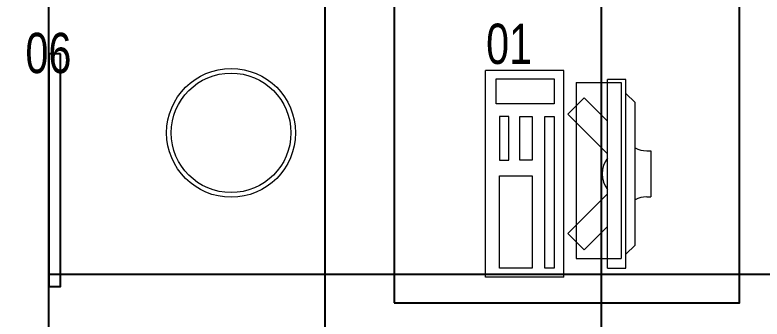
# Model space of a CAD drawing. Extents: x -12260 to 304645, y -29287 to 19916.
# Drawn here: x 44702 to 46325, y -4397 to -3736 of the extents above; entities that cross this region are included whole.
import ezdxf
from ezdxf import colors
from ezdxf.entities.mleader import LeaderData, LeaderLine
from ezdxf.math import Vec2, Vec3

# ---------------------------------------------------------------- set-up
doc = ezdxf.new("R2010")
doc.units = 0
doc.header["$LTSCALE"] = 0.25
doc.linetypes.add('DASHDOT', pattern=[25.4, 12.7, -6.35, 0, -6.35])
for name, color, linetype, lineweight in [('01-First Floor$0$72_EGR_EQP_TAG', 142, 'Continuous', 5), ('01-First Floor$0$LOADING', 253, 'Continuous', 5), ('01-First Floor$0$Walls', 251, 'Continuous', 5), ('E-LITE-CLNG-CNDT', 6, 'DASHDOT', 35), ('T-DATA-TEXT', 2, 'Continuous', 25)]:
    doc.layers.add(name, color=color, linetype=linetype, lineweight=lineweight)
doc.layers.add('01-First Floor$0$FALSE CEILING', color=251, linetype='Continuous')
doc.styles.add('01-First Floor$0$X3G_ENTITY_257CFD', font='swisscl.ttf', dxfattribs={"height": 200})
doc.styles.add('DC_Elc_Romans', font='elc_romans.shx', dxfattribs={"width": 0.7})

# ---------------------------------------------------------------- blocks, each defined once
blk = doc.blocks.new('01-First Floor$0$WM00001-P')
at = {"layer": '01-First Floor$0$LOADING'}
for radius in [0.14, 0.13]:
    blk.add_circle((0, 0), radius, dxfattribs=at)
blk = doc.blocks.new('01-First Floor$0$ITCWLS1-P')
at = {"layer": '01-First Floor$0$LOADING'}
for p, q in [((-0.17, 0.45), (-0.17, 0)), ((-0.17, 0.45), (0, 0.45)), ((0, 0.45), (0, 0)), ((-0.2651, 0.43, 0), (-0.3051, 0.43, 0)), ((-0.3051, 0.43, 0), (-0.3051, 0.02, 0)), ((-0.2651, 0.43, 0), (-0.2651, 0.02, 0)), ((-0.1496, 0.4305), (-0.1291, 0.4305)), ((-0.1291, 0.4305), (-0.1291, 0.4089)), ((-0.197, 0.4094), (-0.295, 0.4094)), ((-0.295, 0.0264), (-0.295, 0.4094)), ((-0.197, 0.0264), (-0.197, 0.4094)), ((-0.3251, 0.38, 0), (-0.3051, 0.4, 0)), ((-0.3251, 0.38, 0), (-0.3251, 0.07, 0)), ((-0.3503, 0.275), (-0.3596, 0.275)), ((-0.3596, 0.175), (-0.3596, 0.275)), ((-0.3503, 0.175), (-0.3596, 0.175)), ((-0.3251, 0.07, 0), (-0.3051, 0.05, 0)), ((-0.3051, 0.02, 0), (-0.2651, 0.02, 0)), ((-0.197, 0.0264), (-0.295, 0.0264)), ((-0.17, 0), (0, 0))]:
    blk.add_line(p, q, dxfattribs=at)
at = {"layer": '01-First Floor$0$LOADING', "extrusion": (2.48281e-10, 3.18408e-10, -1)}
for p, q in [((-0.2651, 0.3395), (-0.2144, 0.3902)), ((-0.1791, 0.3548), (-0.2144, 0.3902)), ((-0.2651, 0.2688), (-0.1791, 0.3548))]:
    blk.add_line(p, q, dxfattribs=at)
at = {"layer": '01-First Floor$0$LOADING', "extrusion": (2.48281e-10, -3.18408e-10, -1)}
for p, q in [((-0.2651, 0.1812), (-0.1791, 0.0952)), ((-0.2651, 0.1105), (-0.2144, 0.0598)), ((-0.1791, 0.0952), (-0.2144, 0.0598))]:
    blk.add_line(p, q, dxfattribs=at)
at = {"layer": '01-First Floor$0$LOADING'}
for points in [[(-0.1291, 0.4089), (-0.1291, 0.1), (-0.1496, 0.1), (-0.1496, 0.4305)], [(-0.1496, 0.1), (-0.1496, 0.1), (-0.1496, 0.1), (-0.1496, 0.1), (-0.1496, 0.1), (-0.1496, 0.1), (-0.1496, 0.1), (-0.1496, 0.1), (-0.1496, 0.1)], [(-0.1496, 0.1), (-0.1496, 0.1), (-0.1496, 0.1), (-0.1496, 0.1), (-0.1496, 0.1), (-0.1496, 0.1), (-0.1496, 0.1), (-0.1496, 0.1), (-0.1496, 0.1), (-0.1496, 0.1), (-0.1496, 0.1), (-0.1496, 0.1), (-0.1496, 0.1), (-0.1496, 0.1), (-0.1496, 0.1), (-0.1496, 0.1), (-0.1496, 0.1), (-0.1496, 0.1)], [(-0.1496, 0.1), (-0.1496, 0.1), (-0.1496, 0.1), (-0.1496, 0.1), (-0.1496, 0.1), (-0.1496, 0.1), (-0.1496, 0.1), (-0.1496, 0.1), (-0.1496, 0.1), (-0.1496, 0.1)], [(-0.1496, 0.1), (-0.1496, 0.1), (-0.1496, 0.1), (-0.1496, 0.1), (-0.1496, 0.1), (-0.1496, 0.1), (-0.1496, 0.1)], [(-0.1496, 0.1), (-0.1496, 0.1), (-0.1496, 0.1), (-0.1496, 0.1), (-0.1496, 0.1), (-0.1496, 0.1), (-0.1496, 0.1), (-0.1496, 0.1), (-0.1496, 0.1), (-0.1496, 0.1)], [(-0.1496, 0.1), (-0.1496, 0.1), (-0.1496, 0.1), (-0.1496, 0.1), (-0.1496, 0.1), (-0.1496, 0.1), (-0.1496, 0.1), (-0.1496, 0.1), (-0.1496, 0.1), (-0.1496, 0.1), (-0.1496, 0.1), (-0.1496, 0.1), (-0.1496, 0.1), (-0.1496, 0.1), (-0.1496, 0.1)], [(-0.1496, 0.1), (-0.1496, 0.1), (-0.1496, 0.1), (-0.1496, 0.1), (-0.1496, 0.1), (-0.1496, 0.1), (-0.1496, 0.1), (-0.1496, 0.1), (-0.1496, 0.1), (-0.1496, 0.1)], [(-0.1496, 0.1), (-0.1496, 0.1), (-0.1496, 0.1), (-0.1496, 0.1), (-0.1496, 0.1), (-0.1496, 0.1), (-0.1496, 0.1), (-0.1496, 0.1), (-0.1496, 0.1), (-0.1496, 0.1)], [(-0.1496, 0.1), (-0.1496, 0.1), (-0.1496, 0.1), (-0.1496, 0.1), (-0.1496, 0.1), (-0.1496, 0.1), (-0.1496, 0.1), (-0.1496, 0.1), (-0.1496, 0.1), (-0.1496, 0.1), (-0.1496, 0.1), (-0.1496, 0.1), (-0.1496, 0.1), (-0.1496, 0.1), (-0.1496, 0.1), (-0.1496, 0.1), (-0.1496, 0.1), (-0.1496, 0.1), (-0.1496, 0.1), (-0.1496, 0.1), (-0.1496, 0.1), (-0.1496, 0.1), (-0.1496, 0.1), (-0.1496, 0.1), (-0.1496, 0.1), (-0.1496, 0.1), (-0.1496, 0.1), (-0.1496, 0.1), (-0.1496, 0.1), (-0.1496, 0.1), (-0.1496, 0.1), (-0.1496, 0.1), (-0.1496, 0.1), (-0.1496, 0.1), (-0.1496, 0.1), (-0.1496, 0.1), (-0.1496, 0.1), (-0.1496, 0.1), (-0.1496, 0.1), (-0.1496, 0.1), (-0.1496, 0.1), (-0.1496, 0.1), (-0.1496, 0.1), (-0.1496, 0.1), (-0.1496, 0.1), (-0.1496, 0.1), (-0.1496, 0.1), (-0.1496, 0.1), (-0.1496, 0.1), (-0.1496, 0.1), (-0.1496, 0.1), (-0.1496, 0.1), (-0.1496, 0.1), (-0.1496, 0.1)], [(-0.1496, 0.1), (-0.1496, 0.1), (-0.1496, 0.1), (-0.1496, 0.1), (-0.1496, 0.1), (-0.1496, 0.1), (-0.1496, 0.1), (-0.1496, 0.1), (-0.1496, 0.1), (-0.1496, 0.1), (-0.1496, 0.1), (-0.1496, 0.1), (-0.1496, 0.1), (-0.1496, 0.1), (-0.1496, 0.1), (-0.1496, 0.1), (-0.1496, 0.1), (-0.1496, 0.1), (-0.1496, 0.1), (-0.1496, 0.1), (-0.1496, 0.1), (-0.1496, 0.1), (-0.1496, 0.1), (-0.1496, 0.1), (-0.1496, 0.1), (-0.1496, 0.1), (-0.1496, 0.1), (-0.1496, 0.1), (-0.1496, 0.1), (-0.1496, 0.1), (-0.1496, 0.1), (-0.1496, 0.1), (-0.1496, 0.1), (-0.1496, 0.1), (-0.1496, 0.1), (-0.1496, 0.1), (-0.1496, 0.1), (-0.1496, 0.1), (-0.1496, 0.1), (-0.1496, 0.1), (-0.1496, 0.1), (-0.1496, 0.1), (-0.1496, 0.1), (-0.1496, 0.1), (-0.1496, 0.1), (-0.1496, 0.1), (-0.1496, 0.1), (-0.1496, 0.1), (-0.1496, 0.1), (-0.1496, 0.1), (-0.1496, 0.1), (-0.1496, 0.1), (-0.1496, 0.1), (-0.1496, 0.1), (-0.1496, 0.1), (-0.1496, 0.1), (-0.1496, 0.1), (-0.1496, 0.1), (-0.1496, 0.1), (-0.1496, 0.1), (-0.1496, 0.1), (-0.1496, 0.1), (-0.1496, 0.1), (-0.1496, 0.1), (-0.1496, 0.1), (-0.1496, 0.1), (-0.1496, 0.1), (-0.1496, 0.1), (-0.1496, 0.1), (-0.1496, 0.1), (-0.1496, 0.1), (-0.1496, 0.1), (-0.1496, 0.1), (-0.1496, 0.1), (-0.1496, 0.1), (-0.1496, 0.1), (-0.1496, 0.1), (-0.1496, 0.1), (-0.1496, 0.1), (-0.1496, 0.1), (-0.1496, 0.1), (-0.1496, 0.1), (-0.1496, 0.1), (-0.1496, 0.1), (-0.1496, 0.1), (-0.1496, 0.1), (-0.1496, 0.1), (-0.1496, 0.1), (-0.1496, 0.1)], [(-0.1496, 0.1), (-0.1496, 0.1), (-0.1496, 0.1), (-0.1496, 0.1), (-0.1496, 0.1), (-0.1496, 0.1), (-0.1496, 0.1), (-0.1496, 0.1), (-0.1496, 0.1), (-0.1496, 0.1), (-0.1496, 0.1), (-0.1496, 0.1)], [(-0.1496, 0.1), (-0.1496, 0.1), (-0.1496, 0.1), (-0.1496, 0.1), (-0.1496, 0.1), (-0.1496, 0.1), (-0.1496, 0.1)], [(-0.1496, 0.1), (-0.1496, 0.1), (-0.1496, 0.1), (-0.1496, 0.1), (-0.1496, 0.1), (-0.1496, 0.1), (-0.1496, 0.1), (-0.1496, 0.1), (-0.1496, 0.1), (-0.1496, 0.1), (-0.1496, 0.1), (-0.1496, 0.1), (-0.1496, 0.1), (-0.1496, 0.1), (-0.1496, 0.1), (-0.1496, 0.1), (-0.1496, 0.1)], [(-0.1496, 0.1), (-0.1496, 0.1), (-0.1496, 0.1), (-0.1496, 0.1), (-0.1496, 0.1), (-0.1496, 0.1), (-0.1496, 0.1), (-0.1496, 0.1), (-0.1496, 0.1), (-0.1496, 0.1), (-0.1496, 0.1), (-0.1496, 0.1), (-0.1496, 0.1), (-0.1496, 0.1), (-0.1496, 0.1), (-0.1496, 0.1), (-0.1496, 0.1), (-0.1496, 0.1), (-0.1496, 0.1), (-0.1496, 0.1), (-0.1496, 0.1), (-0.1496, 0.1), (-0.1496, 0.1), (-0.1496, 0.1), (-0.1496, 0.1), (-0.1496, 0.1), (-0.1496, 0.1), (-0.1496, 0.1), (-0.1496, 0.1), (-0.1496, 0.1), (-0.1496, 0.1), (-0.1496, 0.1), (-0.1496, 0.1), (-0.1496, 0.1), (-0.1496, 0.1), (-0.1496, 0.1), (-0.1496, 0.1), (-0.1496, 0.1), (-0.1496, 0.1), (-0.1496, 0.1), (-0.1496, 0.1), (-0.1496, 0.1), (-0.1496, 0.1), (-0.1496, 0.1), (-0.1496, 0.1), (-0.1496, 0.1), (-0.1496, 0.1), (-0.1496, 0.1), (-0.1496, 0.1), (-0.1496, 0.1), (-0.1496, 0.1), (-0.1496, 0.1), (-0.1496, 0.1), (-0.1496, 0.1), (-0.1496, 0.1), (-0.1496, 0.1), (-0.1496, 0.1), (-0.1496, 0.1), (-0.1496, 0.1), (-0.1496, 0.1), (-0.1496, 0.1), (-0.1496, 0.1), (-0.1496, 0.1), (-0.1496, 0.1), (-0.1496, 0.1), (-0.1496, 0.1), (-0.1496, 0.1), (-0.1496, 0.1), (-0.1496, 0.1), (-0.1496, 0.1), (-0.1496, 0.1), (-0.1496, 0.1), (-0.1496, 0.1), (-0.1496, 0.1), (-0.1496, 0.1), (-0.1496, 0.1), (-0.1496, 0.1), (-0.1496, 0.1), (-0.1496, 0.1), (-0.1496, 0.1), (-0.1496, 0.1), (-0.1496, 0.1), (-0.1496, 0.1), (-0.1496, 0.1), (-0.1496, 0.1), (-0.1496, 0.1), (-0.1496, 0.1), (-0.1496, 0.1), (-0.1496, 0.1), (-0.1496, 0.1), (-0.1496, 0.1), (-0.1496, 0.1), (-0.1496, 0.1), (-0.1496, 0.1), (-0.1496, 0.1), (-0.1496, 0.1), (-0.1496, 0.1), (-0.1496, 0.1), (-0.1496, 0.1), (-0.1496, 0.1), (-0.1496, 0.1), (-0.1496, 0.1), (-0.1496, 0.1), (-0.1496, 0.1), (-0.1496, 0.1), (-0.1496, 0.1), (-0.1496, 0.1), (-0.1496, 0.1), (-0.1496, 0.1), (-0.1496, 0.1), (-0.1496, 0.1)], [(-0.1496, 0.1), (-0.1496, 0.1), (-0.1496, 0.1), (-0.1496, 0.1), (-0.1496, 0.1), (-0.1496, 0.1), (-0.1496, 0.1), (-0.1496, 0.1)]]:
    blk.add_lwpolyline(points, dxfattribs=at)
for points in [[(-0.1019, 0.4305), (-0.0304, 0.4305), (-0.0304, 0.2294), (-0.1019, 0.2294)], [(-0.1019, 0.1954), (-0.0747, 0.1954), (-0.0747, 0.1), (-0.1019, 0.1)], [(-0.0304, 0.1954), (-0.0508, 0.1954), (-0.0508, 0.1), (-0.0304, 0.1)], [(-0.1496, 0.1), (-0.1496, 0.1), (-0.1496, 0.1), (-0.1496, 0.1), (-0.1496, 0.1), (-0.1496, 0.1), (-0.1496, 0.1), (-0.1496, 0.1), (-0.1496, 0.1), (-0.1496, 0.1), (-0.1496, 0.1), (-0.1496, 0.1), (-0.1496, 0.1), (-0.1496, 0.1), (-0.1496, 0.1), (-0.1496, 0.1), (-0.1496, 0.1), (-0.1496, 0.1), (-0.1496, 0.1), (-0.1496, 0.1), (-0.1496, 0.1), (-0.1496, 0.1), (-0.1496, 0.1), (-0.1496, 0.1), (-0.1496, 0.1), (-0.1496, 0.1), (-0.1496, 0.1), (-0.1496, 0.1), (-0.1496, 0.1), (-0.1496, 0.1), (-0.1496, 0.1), (-0.1496, 0.1), (-0.1496, 0.1), (-0.1496, 0.1), (-0.1496, 0.1), (-0.1496, 0.1), (-0.1496, 0.1), (-0.1496, 0.1), (-0.1496, 0.1), (-0.1496, 0.1), (-0.1496, 0.1), (-0.1496, 0.1), (-0.1496, 0.1), (-0.1496, 0.1), (-0.1496, 0.1), (-0.1496, 0.1), (-0.1496, 0.1), (-0.1496, 0.1), (-0.1496, 0.1), (-0.1496, 0.1), (-0.1496, 0.1), (-0.1496, 0.1), (-0.1496, 0.1), (-0.1496, 0.1), (-0.1496, 0.1), (-0.1496, 0.1), (-0.1496, 0.1), (-0.1496, 0.1), (-0.1496, 0.1), (-0.1496, 0.1), (-0.1496, 0.1), (-0.1496, 0.1), (-0.1496, 0.1), (-0.1496, 0.1), (-0.1496, 0.1), (-0.1496, 0.1), (-0.1496, 0.1), (-0.1496, 0.1), (-0.1496, 0.1), (-0.1496, 0.1), (-0.1496, 0.1), (-0.1496, 0.1), (-0.1496, 0.1), (-0.1496, 0.1), (-0.1496, 0.1), (-0.1496, 0.1), (-0.1496, 0.1), (-0.1496, 0.1), (-0.1496, 0.1), (-0.1496, 0.1), (-0.1496, 0.1), (-0.1496, 0.1), (-0.1496, 0.1), (-0.1496, 0.1), (-0.1496, 0.1), (-0.1496, 0.1), (-0.1496, 0.1), (-0.1496, 0.1), (-0.1496, 0.1), (-0.1496, 0.1), (-0.1496, 0.1), (-0.1496, 0.1), (-0.1496, 0.1), (-0.1496, 0.1), (-0.1496, 0.1), (-0.1496, 0.1), (-0.1496, 0.1), (-0.1496, 0.1), (-0.1496, 0.1), (-0.1496, 0.1), (-0.1496, 0.1), (-0.1496, 0.1), (-0.1496, 0.1), (-0.1496, 0.1), (-0.1496, 0.1), (-0.1496, 0.1), (-0.1496, 0.1), (-0.1496, 0.1), (-0.1496, 0.1), (-0.1496, 0.1), (-0.1496, 0.1), (-0.1496, 0.1), (-0.1496, 0.1), (-0.1496, 0.1), (-0.1496, 0.1), (-0.1496, 0.1), (-0.1496, 0.1), (-0.1496, 0.1), (-0.1496, 0.1), (-0.1496, 0.1), (-0.1496, 0.1), (-0.1496, 0.1), (-0.1496, 0.1), (-0.1496, 0.1), (-0.1496, 0.1), (-0.1496, 0.1), (-0.1496, 0.1), (-0.1496, 0.1), (-0.1496, 0.1), (-0.1496, 0.1), (-0.1496, 0.1), (-0.1496, 0.1), (-0.1496, 0.1), (-0.1496, 0.1), (-0.1496, 0.1), (-0.1496, 0.1), (-0.1496, 0.1), (-0.1496, 0.1), (-0.1496, 0.1), (-0.1496, 0.1), (-0.1496, 0.1), (-0.1496, 0.1), (-0.1496, 0.1), (-0.1496, 0.1), (-0.1496, 0.1), (-0.1496, 0.1), (-0.1496, 0.1), (-0.1496, 0.1), (-0.1496, 0.1), (-0.1496, 0.1), (-0.1496, 0.1), (-0.1496, 0.1), (-0.1496, 0.1), (-0.1496, 0.1), (-0.1496, 0.1), (-0.1496, 0.1), (-0.1496, 0.1), (-0.1496, 0.1), (-0.1496, 0.1), (-0.1496, 0.1), (-0.1496, 0.1), (-0.1496, 0.1), (-0.1496, 0.1), (-0.1496, 0.1), (-0.1496, 0.1), (-0.1496, 0.1), (-0.1496, 0.1), (-0.1496, 0.1), (-0.1496, 0.1), (-0.1496, 0.1), (-0.1496, 0.1), (-0.1496, 0.1), (-0.1496, 0.1), (-0.1496, 0.1), (-0.1496, 0.1), (-0.1496, 0.1), (-0.1496, 0.1), (-0.1496, 0.1), (-0.1496, 0.1), (-0.1496, 0.1), (-0.1496, 0.1), (-0.1496, 0.1), (-0.1496, 0.1), (-0.1496, 0.1), (-0.1496, 0.1), (-0.1496, 0.1), (-0.1496, 0.1), (-0.1496, 0.1), (-0.1496, 0.1), (-0.1496, 0.1), (-0.1496, 0.1), (-0.1496, 0.1), (-0.1496, 0.1), (-0.1496, 0.1), (-0.1496, 0.1), (-0.1496, 0.1), (-0.1496, 0.1), (-0.1496, 0.1), (-0.1496, 0.1), (-0.1496, 0.1), (-0.1496, 0.1), (-0.1496, 0.1), (-0.1496, 0.1), (-0.1496, 0.1), (-0.1496, 0.1), (-0.1496, 0.1), (-0.1496, 0.1), (-0.1496, 0.1), (-0.1496, 0.1), (-0.1496, 0.1), (-0.1496, 0.1), (-0.1496, 0.1), (-0.1496, 0.1), (-0.1496, 0.1), (-0.1496, 0.1), (-0.1496, 0.1), (-0.1496, 0.1), (-0.1496, 0.1), (-0.1496, 0.1), (-0.1496, 0.1), (-0.1496, 0.1), (-0.1496, 0.1), (-0.1496, 0.1), (-0.1496, 0.1), (-0.1496, 0.1), (-0.1496, 0.1), (-0.1496, 0.1), (-0.1496, 0.1), (-0.1496, 0.1), (-0.1496, 0.1), (-0.1496, 0.1), (-0.1496, 0.1), (-0.1496, 0.1), (-0.1496, 0.1), (-0.1496, 0.1), (-0.1496, 0.1), (-0.1496, 0.1), (-0.1496, 0.1), (-0.1496, 0.1), (-0.1496, 0.1), (-0.1496, 0.1), (-0.1496, 0.1), (-0.1496, 0.1), (-0.1496, 0.1), (-0.1496, 0.1), (-0.1496, 0.1), (-0.1496, 0.1), (-0.1496, 0.1), (-0.1496, 0.1), (-0.1496, 0.1), (-0.1496, 0.1), (-0.1496, 0.1), (-0.1496, 0.1), (-0.1496, 0.1), (-0.1496, 0.1), (-0.1496, 0.1), (-0.1496, 0.1), (-0.1496, 0.1), (-0.1496, 0.1), (-0.1496, 0.1), (-0.1496, 0.1), (-0.1496, 0.1), (-0.1496, 0.1), (-0.1496, 0.1), (-0.1496, 0.1), (-0.1496, 0.1), (-0.1496, 0.1), (-0.1496, 0.1), (-0.1496, 0.1), (-0.1496, 0.1), (-0.1496, 0.1), (-0.1496, 0.1), (-0.1496, 0.1), (-0.1496, 0.1), (-0.1496, 0.1), (-0.1496, 0.1), (-0.1496, 0.1)], [(-0.1496, 0.1), (-0.1496, 0.1), (-0.1496, 0.1), (-0.1496, 0.1), (-0.1496, 0.1), (-0.1496, 0.1), (-0.1496, 0.1), (-0.1496, 0.1), (-0.1496, 0.1), (-0.1496, 0.1), (-0.1496, 0.1), (-0.1496, 0.1), (-0.1496, 0.1), (-0.1496, 0.1), (-0.1496, 0.1), (-0.1496, 0.1), (-0.1496, 0.1), (-0.1496, 0.1), (-0.1496, 0.1), (-0.1496, 0.1), (-0.1496, 0.1), (-0.1496, 0.1), (-0.1496, 0.1), (-0.1496, 0.1), (-0.1496, 0.1), (-0.1496, 0.1), (-0.1496, 0.1), (-0.1496, 0.1), (-0.1496, 0.1), (-0.1496, 0.1), (-0.1496, 0.1), (-0.1496, 0.1), (-0.1496, 0.1), (-0.1496, 0.1), (-0.1496, 0.1), (-0.1496, 0.1), (-0.1496, 0.1), (-0.1496, 0.1), (-0.1496, 0.1), (-0.1496, 0.1), (-0.1496, 0.1), (-0.1496, 0.1), (-0.1496, 0.1), (-0.1496, 0.1), (-0.1496, 0.1), (-0.1496, 0.1), (-0.1496, 0.1), (-0.1496, 0.1), (-0.1496, 0.1), (-0.1496, 0.1), (-0.1496, 0.1), (-0.1496, 0.1), (-0.1496, 0.1), (-0.1496, 0.1), (-0.1496, 0.1), (-0.1496, 0.1), (-0.1496, 0.1), (-0.1496, 0.1), (-0.1496, 0.1), (-0.1496, 0.1), (-0.1496, 0.1), (-0.1496, 0.1), (-0.1496, 0.1), (-0.1496, 0.1), (-0.1496, 0.1), (-0.1496, 0.1), (-0.1496, 0.1), (-0.1496, 0.1), (-0.1496, 0.1), (-0.1496, 0.1), (-0.1496, 0.1), (-0.1496, 0.1), (-0.1496, 0.1), (-0.1496, 0.1), (-0.1496, 0.1), (-0.1496, 0.1), (-0.1496, 0.1), (-0.1496, 0.1), (-0.1496, 0.1), (-0.1496, 0.1), (-0.1496, 0.1), (-0.1496, 0.1), (-0.1496, 0.1), (-0.1496, 0.1), (-0.1496, 0.1), (-0.1496, 0.1), (-0.1496, 0.1), (-0.1496, 0.1), (-0.1496, 0.1), (-0.1496, 0.1), (-0.1496, 0.1), (-0.1496, 0.1), (-0.1496, 0.1), (-0.1496, 0.1), (-0.1496, 0.1), (-0.1496, 0.1), (-0.1496, 0.1), (-0.1496, 0.1), (-0.1496, 0.1), (-0.1496, 0.1), (-0.1496, 0.1), (-0.1496, 0.1), (-0.1496, 0.1), (-0.1496, 0.1), (-0.1496, 0.1), (-0.1496, 0.1), (-0.1496, 0.1), (-0.1496, 0.1), (-0.1496, 0.1), (-0.1496, 0.1), (-0.1496, 0.1), (-0.1496, 0.1), (-0.1496, 0.1), (-0.1496, 0.1), (-0.1496, 0.1), (-0.1496, 0.1), (-0.1496, 0.1), (-0.1496, 0.1), (-0.1496, 0.1), (-0.1496, 0.1), (-0.1496, 0.1), (-0.1496, 0.1), (-0.1496, 0.1), (-0.1496, 0.1), (-0.1496, 0.1), (-0.1496, 0.1), (-0.1496, 0.1), (-0.1496, 0.1), (-0.1496, 0.1), (-0.1496, 0.1), (-0.1496, 0.1), (-0.1496, 0.1), (-0.1496, 0.1), (-0.1496, 0.1), (-0.1496, 0.1), (-0.1496, 0.1), (-0.1496, 0.1), (-0.1496, 0.1), (-0.1496, 0.1), (-0.1496, 0.1), (-0.1496, 0.1), (-0.1496, 0.1), (-0.1496, 0.1), (-0.1496, 0.1), (-0.1496, 0.1), (-0.1496, 0.1), (-0.1496, 0.1), (-0.1496, 0.1), (-0.1496, 0.1), (-0.1496, 0.1), (-0.1496, 0.1), (-0.1496, 0.1), (-0.1496, 0.1), (-0.1496, 0.1), (-0.1496, 0.1), (-0.1496, 0.1), (-0.1496, 0.1), (-0.1496, 0.1), (-0.1496, 0.1), (-0.1496, 0.1), (-0.1496, 0.1), (-0.1496, 0.1), (-0.1496, 0.1), (-0.1496, 0.1), (-0.1496, 0.1), (-0.1496, 0.1), (-0.1496, 0.1), (-0.1496, 0.1), (-0.1496, 0.1), (-0.1496, 0.1), (-0.1496, 0.1), (-0.1496, 0.1), (-0.1496, 0.1), (-0.1496, 0.1), (-0.1496, 0.1), (-0.1496, 0.1), (-0.1496, 0.1), (-0.1496, 0.1), (-0.1496, 0.1), (-0.1496, 0.1), (-0.1496, 0.1), (-0.1496, 0.1), (-0.1496, 0.1), (-0.1496, 0.1), (-0.1496, 0.1), (-0.1496, 0.1), (-0.1496, 0.1), (-0.1496, 0.1), (-0.1496, 0.1), (-0.1496, 0.1), (-0.1496, 0.1), (-0.1496, 0.1), (-0.1496, 0.1), (-0.1496, 0.1), (-0.1496, 0.1), (-0.1496, 0.1), (-0.1496, 0.1), (-0.1496, 0.1), (-0.1496, 0.1), (-0.1496, 0.1), (-0.1496, 0.1), (-0.1496, 0.1), (-0.1496, 0.1), (-0.1496, 0.1), (-0.1496, 0.1), (-0.1496, 0.1), (-0.1496, 0.1), (-0.1496, 0.1), (-0.1496, 0.1), (-0.1496, 0.1), (-0.1496, 0.1), (-0.1496, 0.1), (-0.1496, 0.1), (-0.1496, 0.1)], [(-0.1496, 0.1), (-0.1496, 0.1), (-0.1496, 0.1), (-0.1496, 0.1), (-0.1496, 0.1), (-0.1496, 0.1), (-0.1496, 0.1), (-0.1496, 0.1), (-0.1496, 0.1), (-0.1496, 0.1), (-0.1496, 0.1), (-0.1496, 0.1), (-0.1496, 0.1), (-0.1496, 0.1), (-0.1496, 0.1), (-0.1496, 0.1), (-0.1496, 0.1), (-0.1496, 0.1), (-0.1496, 0.1), (-0.1496, 0.1), (-0.1496, 0.1), (-0.1496, 0.1), (-0.1496, 0.1), (-0.1496, 0.1), (-0.1496, 0.1), (-0.1496, 0.1), (-0.1496, 0.1), (-0.1496, 0.1), (-0.1496, 0.1), (-0.1496, 0.1), (-0.1496, 0.1), (-0.1496, 0.1), (-0.1496, 0.1), (-0.1496, 0.1), (-0.1496, 0.1), (-0.1496, 0.1), (-0.1496, 0.1), (-0.1496, 0.1), (-0.1496, 0.1), (-0.1496, 0.1), (-0.1496, 0.1), (-0.1496, 0.1), (-0.1496, 0.1), (-0.1496, 0.1), (-0.1496, 0.1), (-0.1496, 0.1), (-0.1496, 0.1), (-0.1496, 0.1), (-0.1496, 0.1), (-0.1496, 0.1), (-0.1496, 0.1), (-0.1496, 0.1), (-0.1496, 0.1), (-0.1496, 0.1), (-0.1496, 0.1), (-0.1496, 0.1), (-0.1496, 0.1), (-0.1496, 0.1), (-0.1496, 0.1), (-0.1496, 0.1), (-0.1496, 0.1), (-0.1496, 0.1), (-0.1496, 0.1), (-0.1496, 0.1), (-0.1496, 0.1), (-0.1496, 0.1), (-0.1496, 0.1), (-0.1496, 0.1), (-0.1496, 0.1), (-0.1496, 0.1), (-0.1496, 0.1), (-0.1496, 0.1), (-0.1496, 0.1), (-0.1496, 0.1), (-0.1496, 0.1), (-0.1496, 0.1), (-0.1496, 0.1), (-0.1496, 0.1), (-0.1496, 0.1), (-0.1496, 0.1), (-0.1496, 0.1), (-0.1496, 0.1), (-0.1496, 0.1), (-0.1496, 0.1), (-0.1496, 0.1), (-0.1496, 0.1), (-0.1496, 0.1), (-0.1496, 0.1), (-0.1496, 0.1), (-0.1496, 0.1), (-0.1496, 0.1), (-0.1496, 0.1), (-0.1496, 0.1), (-0.1496, 0.1), (-0.1496, 0.1), (-0.1496, 0.1), (-0.1496, 0.1), (-0.1496, 0.1), (-0.1496, 0.1), (-0.1496, 0.1), (-0.1496, 0.1), (-0.1496, 0.1), (-0.1496, 0.1), (-0.1496, 0.1), (-0.1496, 0.1), (-0.1496, 0.1), (-0.1496, 0.1), (-0.1496, 0.1), (-0.1496, 0.1), (-0.1496, 0.1), (-0.1496, 0.1), (-0.1496, 0.1), (-0.1496, 0.1), (-0.1496, 0.1), (-0.1496, 0.1), (-0.1496, 0.1), (-0.1496, 0.1), (-0.1496, 0.1), (-0.1496, 0.1), (-0.1496, 0.1), (-0.1496, 0.1), (-0.1496, 0.1), (-0.1496, 0.1), (-0.1496, 0.1), (-0.1496, 0.1), (-0.1496, 0.1), (-0.1496, 0.1), (-0.1496, 0.1), (-0.1496, 0.1), (-0.1496, 0.1), (-0.1496, 0.1), (-0.1496, 0.1), (-0.1496, 0.1), (-0.1496, 0.1), (-0.1496, 0.1), (-0.1496, 0.1), (-0.1496, 0.1), (-0.1496, 0.1), (-0.1496, 0.1), (-0.1496, 0.1), (-0.1496, 0.1), (-0.1496, 0.1), (-0.1496, 0.1), (-0.1496, 0.1), (-0.1496, 0.1), (-0.1496, 0.1), (-0.1496, 0.1), (-0.1496, 0.1), (-0.1496, 0.1), (-0.1496, 0.1), (-0.1496, 0.1), (-0.1496, 0.1), (-0.1496, 0.1), (-0.1496, 0.1), (-0.1496, 0.1), (-0.1496, 0.1), (-0.1496, 0.1), (-0.1496, 0.1), (-0.1496, 0.1), (-0.1496, 0.1), (-0.1496, 0.1), (-0.1496, 0.1), (-0.1496, 0.1), (-0.1496, 0.1), (-0.1496, 0.1), (-0.1496, 0.1), (-0.1496, 0.1), (-0.1496, 0.1), (-0.1496, 0.1), (-0.1496, 0.1), (-0.1496, 0.1), (-0.1496, 0.1), (-0.1496, 0.1), (-0.1496, 0.1), (-0.1496, 0.1), (-0.1496, 0.1), (-0.1496, 0.1), (-0.1496, 0.1), (-0.1496, 0.1), (-0.1496, 0.1), (-0.1496, 0.1), (-0.1496, 0.1), (-0.1496, 0.1), (-0.1496, 0.1), (-0.1496, 0.1), (-0.1496, 0.1), (-0.1496, 0.1), (-0.1496, 0.1), (-0.1496, 0.1), (-0.1496, 0.1), (-0.1496, 0.1), (-0.1496, 0.1), (-0.1496, 0.1), (-0.1496, 0.1), (-0.1496, 0.1), (-0.1496, 0.1), (-0.1496, 0.1), (-0.1496, 0.1), (-0.1496, 0.1), (-0.1496, 0.1), (-0.1496, 0.1), (-0.1496, 0.1), (-0.1496, 0.1), (-0.1496, 0.1), (-0.1496, 0.1), (-0.1496, 0.1), (-0.1496, 0.1), (-0.1496, 0.1), (-0.1496, 0.1), (-0.1496, 0.1), (-0.1496, 0.1), (-0.1496, 0.1), (-0.1496, 0.1), (-0.1496, 0.1), (-0.1496, 0.1), (-0.1496, 0.1), (-0.1496, 0.1), (-0.1496, 0.1), (-0.1496, 0.1)], [(-0.1496, 0.0727), (-0.0236, 0.0727), (-0.0236, 0.0182), (-0.1496, 0.0182)]]:
    blk.add_lwpolyline(points, close=True, dxfattribs=at)
for centre, radius, start, end in [((-0.3503, 0.325), 0.05, 270, 300.3093), ((-0.3089, 0.225), 0.0556, 321.9431, 38.0569), ((-0.3503, 0.125), 0.05, 59.6907, 90)]:
    blk.add_arc(centre, radius, start, end, dxfattribs=at)
blk = doc.blocks.new('01-First Floor')
at = {"layer": '01-First Floor$0$FALSE CEILING', "linetype": 'Continuous'}
for p, q in [((45376, -6100), (45376, -2810)), ((45976, -6100), (45976, -2810)), ((44776, -4300), (48976, -4300))]:
    blk.add_line(p, q, dxfattribs=at)
at = {"layer": '01-First Floor$0$FALSE CEILING'}
blk.add_lwpolyline([(44776, -2810), (48976, -2810), (48976, -6100), (44776, -6100)], close=True, dxfattribs=at)
at = {"layer": '01-First Floor$0$FALSE CEILING', "elevation": -0.1}
blk.add_lwpolyline([(45526, -4361.9), (46276, -4361.9), (46276, -2861.9), (45526, -2861.9)], close=True, dxfattribs=at)
blk.add_lwpolyline([(44801, -3820.5), (44776, -3820.5), (44776, -4326.5), (44801, -4326.5), (44801, -3820.5)], dxfattribs=at)
at = {"layer": '01-First Floor$0$LOADING', "elevation": -0.1}
blk.add_lwpolyline([(45526, -4361.9), (46276, -4361.9), (46276, -2861.9), (45526, -2861.9)], close=True, dxfattribs=at)
blk.add_lwpolyline([(44801, -3820.5), (44776, -3820.5), (44776, -4326.5), (44801, -4326.5), (44801, -3820.5)], dxfattribs=at)
at = {"layer": '01-First Floor$0$Walls'}
blk.add_line((44776, -2810), (44776, -4480), dxfattribs=at)
at = {"layer": '01-First Floor$0$LOADING', "extrusion": (2.25644e-18, -2.24019e-05, -1), "xscale": -1000, "yscale": 1000, "zscale": 1000, "rotation": 90}
blk.add_blockref('01-First Floor$0$WM00001-P', (-45171.8, -3992.4, 0.2), dxfattribs=at)
at = {"layer": '01-First Floor$0$LOADING', "extrusion": (-8.01373e-06, -1.9399e-16, 1), "xscale": 1000.000000000013, "yscale": 1000.000000000013, "zscale": 1000.000000000013, "rotation": 180}
blk.add_blockref('01-First Floor$0$ITCWLS1-P', (45724.1, -3856.5, -0.5), dxfattribs=at)
at = {"layer": '01-First Floor$0$72_EGR_EQP_TAG', "char_height": 87.47, "attachment_point": 2, "style": '01-First Floor$0$X3G_ENTITY_257CFD'}
for s, insert in [('01', (45775.6, -3755.1, -0.1)), ('06', (44775.1, -3775, -0.1))]:
    blk.add_mtext(s, dxfattribs=dict(at, insert=insert))
blk = doc.blocks.new('DC_Arrow-ArrowEllipse')
at = {"color": 0}
blk.add_ellipse((0, 0), major_axis=(0.4, 0), ratio=0.4, dxfattribs=at)
at = {"color": 0, "ltscale": 0.5}
blk.add_solid([(-1.4, 0.1667), (-0.4, 0), (-1.4, -0.1667)], dxfattribs=at)

msp = doc.modelspace()

# ---------------------------------------------------------------- block references
at = {"layer": 'E-LITE-CLNG-CNDT'}
msp.add_blockref('01-First Floor', (0, 0), dxfattribs=at)

# ---------------------------------------------------------------- leaders
at = {"layer": 'T-DATA-TEXT'}
ml = msp.add_multileader_mtext('Standard', dxfattribs=at)
ml.set_content('LINE 9 TO SOUND RACK\\PIN DATA ROOM  ', color=256, style='DC_Elc_Romans')
ml.set_leader_properties(color=45)
ml.set_arrow_properties(name='DC_Arrow-ArrowEllipse')
ml.build(insert=Vec2(0, 0))
ml.multileader.update_dxf_attribs({"dogleg_length": 2, "arrow_head_size": 200, "scale": 100})
ctx = ml.context
ctx.base_point, ctx.scale, ctx.char_height, ctx.arrow_head_size, ctx.landing_gap_size, ctx.plane_origin = Vec3(16665.2, -4318.2), 100, 200, 200, 200, Vec3(27116.8, 2558.3)
notes = []
notes.append((ctx, [(0, (1, 1, 0), (16465.2, -4318.2), (1, 0), 200, [(0, [(15276, -3169)], 0, [])])]))
ctx.mtext.insert, ctx.mtext.width, ctx.mtext.flow_direction = Vec3(16865.2, -4218.2), 2820.295, 5
for ctx, leaders in notes:
    for number, flags, end, landing, length, lines in leaders:
        leader = LeaderData()
        leader.index, (leader.has_last_leader_line, leader.has_dogleg_vector, leader.attachment_direction) = number, flags
        leader.last_leader_point, leader.dogleg_vector, leader.dogleg_length = Vec3(end), Vec3(landing), length
        for number, points, colour, breaks in lines:
            line = LeaderLine()
            line.index, line.vertices, line.color, line.breaks = number, Vec3.list(points), colors.encode_raw_color(colour), breaks
            leader.lines.append(line)
        ctx.leaders.append(leader)

doc.saveas('drawing.dxf')
